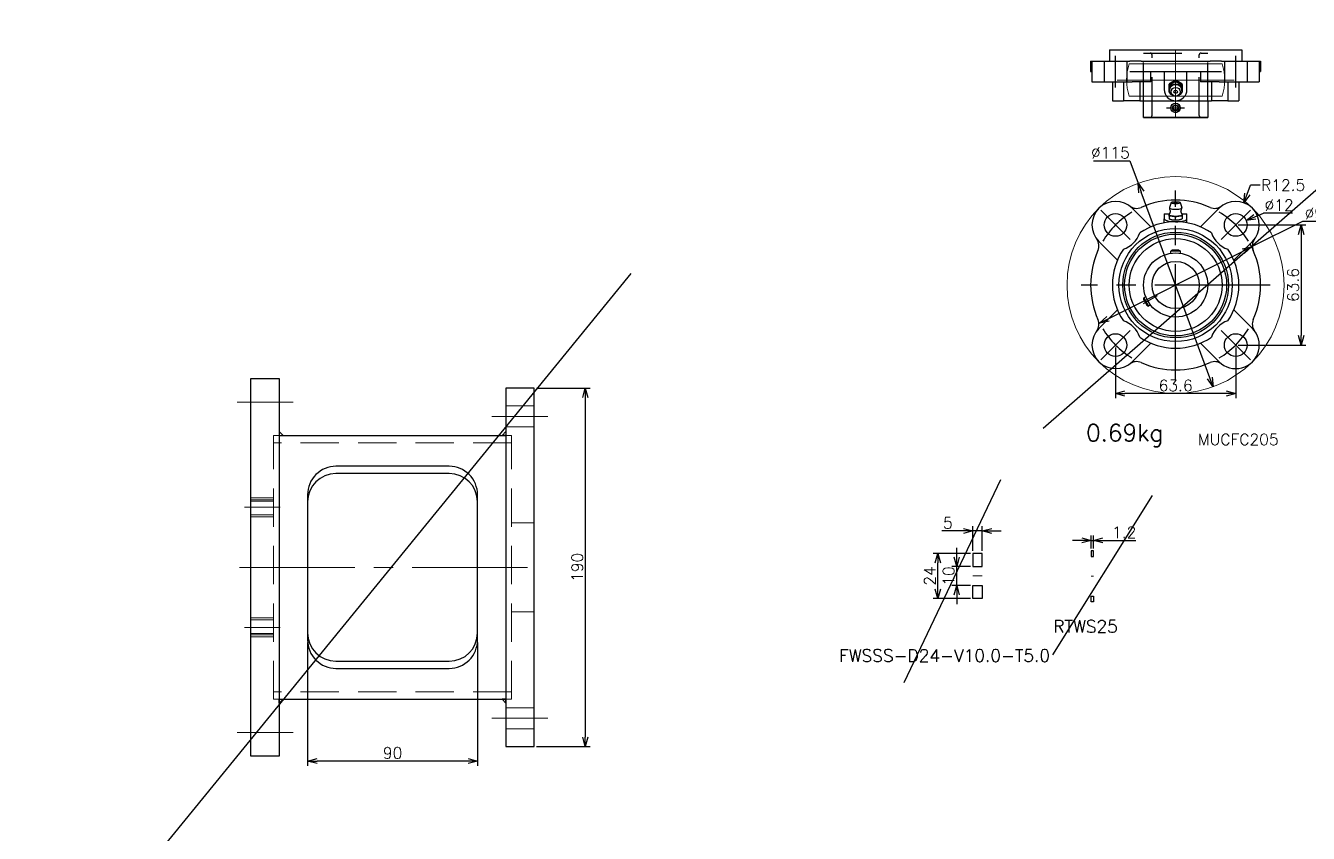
# Model space of a CAD drawing. Header units: millimetres. Extents: x 0 to 49006, y -7876 to 6995.
# Drawn here: x 15481 to 16161, y -4368 to -3940 of the extents above; entities that cross this region are included whole.
import ezdxf

# ---------------------------------------------------------------- set-up
doc = ezdxf.new("R2010")
doc.units = ezdxf.units.MM
doc.header["$LTSCALE"] = 3.2
doc.header["$PDMODE"] = 99
doc.header["$PDSIZE"] = 1
doc.linetypes.add('CENTER2', pattern=[28.575, 19.05, -3.175, 3.175, -3.175])
doc.linetypes.add('HIDDEN', pattern=[9.525, 6.35, -3.175])
for name, color, linetype, lineweight in [('04_HIDDEN', 2, 'HIDDEN', 13), ('05_CENTER', 4, 'CENTER2', 13), ('08_DIM', 3, 'Continuous', 13)]:
    doc.layers.add(name, color=color, linetype=linetype, lineweight=lineweight)
doc.layers.add('10_DRAFT', color=8, linetype='Continuous', lineweight=0, plot=False)
doc.layers.add('HIDDEN', color=3, linetype='HIDDEN')
doc.styles.add('KSS_TXT', font='txt.shx', dxfattribs={"bigfont": 'extfont2.shx'})
doc.dimstyles.new('KSS_DIM', dxfattribs={"dimscale": 12, "dimtxt": 3, "dimasz": 2.5, "dimexe": 1.25, "dimexo": 0.625, "dimtad": 1, "dimdsep": 46, "dimtxsty": 'KSS_TXT', "dimblk": 'OPEN30', "dimcen": 0, "dimazin": 2, "dimtfac": 0.75, "dimtmove": 0, "dimatfit": 3, "dimldrblk": 'OPEN30', "dimfxl": 1.25, "dimtolj": 1, "dimarcsym": 0})
doc.dimstyles.new('KSS_DIM$3', dxfattribs={"dimscale": 12, "dimtxt": 3, "dimasz": 2.5, "dimexe": 1.25, "dimexo": 0.625, "dimtad": 1, "dimtih": 1, "dimtoh": 1, "dimdsep": 46, "dimtxsty": 'KSS_TXT', "dimblk": 'OPEN30', "dimcen": 0, "dimazin": 2, "dimtfac": 0.75, "dimtofl": 0, "dimtmove": 0, "dimatfit": 3, "dimldrblk": 'OPEN30', "dimfxl": 1.25, "dimtolj": 1, "dimarcsym": 0})
doc.dimstyles.new('KSS_DIM$4', dxfattribs={"dimscale": 12, "dimtxt": 3, "dimasz": 2.5, "dimexe": 1.25, "dimexo": 0.625, "dimtad": 1, "dimtih": 1, "dimtoh": 1, "dimdsep": 46, "dimtxsty": 'KSS_TXT', "dimblk": 'OPEN30', "dimcen": 0, "dimse1": 1, "dimazin": 2, "dimtfac": 0.75, "dimtofl": 0, "dimtmove": 0, "dimatfit": 3, "dimldrblk": 'OPEN30', "dimfxl": 1.25, "dimtolj": 1, "dimarcsym": 0})

# ---------------------------------------------------------------- blocks, each defined once
blk = doc.blocks.new('_Open30')
at = {"color": 0, "linetype": 'ByBlock', "lineweight": -2}
for p, q in [((-1, 0.27), (0, 0)), ((0, 0), (-1, -0.27)), ((0, 0), (-1, 0))]:
    blk.add_line(p, q, dxfattribs=at)
blk = doc.blocks.new('*D548')
at = {"layer": '08_DIM', "color": 0, "lineweight": -2, "transparency": 16777216}
for p, q in [((15630.5, -4267.16), (15630.5, -4332.49)), ((15720.5, -4267.16), (15720.5, -4332.49)), ((15715.5, -4329.99), (15635.5, -4329.99))]:
    blk.add_line(p, q, dxfattribs=at)
at = {"layer": 'Defpoints', "color": 0, "transparency": 16777216}
for p in [(15630.5, -4265.91), (15720.5, -4265.91), (15630.5, -4329.99)]:
    blk.add_point(p, dxfattribs=at)
at = {"layer": '08_DIM', "color": 0, "lineweight": -2, "transparency": 16777216, "xscale": 5, "yscale": 5, "zscale": 5, "rotation": 180}
blk.add_blockref('_Open30', (15630.5, -4329.99), dxfattribs=at)
at = {"layer": '08_DIM', "color": 0, "lineweight": -2, "transparency": 16777216, "xscale": 5, "yscale": 5, "zscale": 5}
blk.add_blockref('_Open30', (15720.5, -4329.99), dxfattribs=at)
at = {"layer": '08_DIM', "color": 0, "transparency": 16777216, "insert": (15675.5, -4325.74), "char_height": 6, "attachment_point": 5, "style": 'KSS_TXT'}
blk.add_mtext('\\A1;90', dxfattribs=at)
blk = doc.blocks.new('*D549')
at = {"layer": '08_DIM', "color": 0, "lineweight": -2, "transparency": 16777216}
for p, q in [((15751.75, -4132.37), (15780.06, -4132.37)), ((15777.56, -4137.37), (15777.56, -4317.37)), ((15751.75, -4322.37), (15780.06, -4322.37))]:
    blk.add_line(p, q, dxfattribs=at)
at = {"layer": 'Defpoints', "color": 0, "transparency": 16777216}
for p in [(15750.5, -4132.37), (15750.5, -4322.37), (15777.56, -4322.37)]:
    blk.add_point(p, dxfattribs=at)
at = {"layer": '08_DIM', "color": 0, "lineweight": -2, "transparency": 16777216, "xscale": 5, "yscale": 5, "zscale": 5}
for p, rotation in [((15777.56, -4132.37), 90), ((15777.56, -4322.37), 270)]:
    blk.add_blockref('_Open30', p, dxfattribs=dict(at, rotation=rotation))
at = {"layer": '08_DIM', "color": 0, "transparency": 16777216, "insert": (15773.31, -4227.37), "char_height": 6, "attachment_point": 5, "rotation": 90, "style": 'KSS_TXT'}
blk.add_mtext('\\A1;190', dxfattribs=at)
blk = doc.blocks.new('*D620')
at = {"layer": '08_DIM', "color": 0, "lineweight": -2, "transparency": 16777216}
for p, q in [((16157.41, -4044.11), (16130.47, -4057.61)), ((16173.91, -4044.11), (16157.41, -4044.11)), ((16049.99, -4097.91), (16126, -4059.85))]:
    blk.add_line(p, q, dxfattribs=at)
blk.add_arc((16090.23, -4077.76), 45, 23.41964, 29.36766, dxfattribs=at)
at = {"layer": 'Defpoints', "color": 0, "transparency": 16777216}
for p in [(16130.47, -4057.61), (16049.99, -4097.91)]:
    blk.add_point(p, dxfattribs=at)
at = {"layer": '08_DIM', "color": 0, "lineweight": -2, "transparency": 16777216, "xscale": 5, "yscale": 5, "zscale": 5}
for p, rotation in [((16130.47, -4057.61), 26.60314414995939), ((16049.99, -4097.91), 206.6031441499594)]:
    blk.add_blockref('_Open30', p, dxfattribs=dict(at, rotation=rotation))
at = {"layer": '08_DIM', "color": 0, "transparency": 16777216, "insert": (16166.29, -4039.86), "char_height": 6, "attachment_point": 5, "style": 'KSS_TXT'}
blk.add_mtext('\\A1;%%C90', dxfattribs=at)
blk = doc.blocks.new('*D621')
at = {"layer": '08_DIM', "color": 0, "lineweight": -2, "transparency": 16777216}
for p in [(16132.2, -4041.69), (16152.06, -4039.76)]:
    blk.add_line(p, (16136.81, -4039.76), dxfattribs=at)
at = {"layer": 'Defpoints', "color": 0, "transparency": 16777216}
for p in [(16116.52, -4048.25), (16127.59, -4043.62)]:
    blk.add_point(p, dxfattribs=at)
at = {"layer": '08_DIM', "color": 0, "lineweight": -2, "transparency": 16777216, "xscale": 5, "yscale": 5, "zscale": 5, "rotation": 202.7123221794827}
blk.add_blockref('_Open30', (16127.59, -4043.62), dxfattribs=at)
at = {"layer": '08_DIM', "color": 0, "transparency": 16777216, "insert": (16145.06, -4035.51), "char_height": 6, "attachment_point": 5, "style": 'KSS_TXT'}
blk.add_mtext('\\A1;%%C12', dxfattribs=at)
blk = doc.blocks.new('*D622')
at = {"layer": '08_DIM', "color": 0, "lineweight": -2, "transparency": 16777216}
for p, q in [((16123.3, -4045.94), (16159.2, -4045.94)), ((16156.7, -4050.94), (16156.7, -4104.58)), ((16123.3, -4109.58), (16159.2, -4109.58))]:
    blk.add_line(p, q, dxfattribs=at)
at = {"layer": 'Defpoints', "color": 0, "transparency": 16777216}
for p in [(16122.05, -4045.94), (16122.05, -4109.58), (16156.7, -4109.58)]:
    blk.add_point(p, dxfattribs=at)
at = {"layer": '08_DIM', "color": 0, "lineweight": -2, "transparency": 16777216, "xscale": 5, "yscale": 5, "zscale": 5}
for p, rotation in [((16156.7, -4045.94), 90), ((16156.7, -4109.58), 270)]:
    blk.add_blockref('_Open30', p, dxfattribs=dict(at, rotation=rotation))
at = {"layer": '08_DIM', "color": 0, "transparency": 16777216, "insert": (16152.45, -4077.76), "char_height": 6, "attachment_point": 5, "rotation": 90, "style": 'KSS_TXT'}
blk.add_mtext('\\A1;63.6', dxfattribs=at)
blk = doc.blocks.new('*D623')
at = {"layer": '08_DIM', "color": 0, "lineweight": -2, "transparency": 16777216}
for p, q in [((16058.41, -4110.83), (16058.41, -4137.74)), ((16122.05, -4110.83), (16122.05, -4137.74)), ((16117.05, -4135.24), (16063.41, -4135.24))]:
    blk.add_line(p, q, dxfattribs=at)
at = {"layer": 'Defpoints', "color": 0, "transparency": 16777216}
for p in [(16058.41, -4109.58), (16122.05, -4109.58), (16058.41, -4135.24)]:
    blk.add_point(p, dxfattribs=at)
at = {"layer": '08_DIM', "color": 0, "lineweight": -2, "transparency": 16777216, "xscale": 5, "yscale": 5, "zscale": 5, "rotation": 180}
blk.add_blockref('_Open30', (16058.41, -4135.24), dxfattribs=at)
at = {"layer": '08_DIM', "color": 0, "lineweight": -2, "transparency": 16777216, "xscale": 5, "yscale": 5, "zscale": 5}
blk.add_blockref('_Open30', (16122.05, -4135.24), dxfattribs=at)
at = {"layer": '08_DIM', "color": 0, "transparency": 16777216, "insert": (16090.23, -4130.99), "char_height": 6, "attachment_point": 5, "style": 'KSS_TXT'}
blk.add_mtext('\\A1;63.6', dxfattribs=at)
blk = doc.blocks.new('*D624')
at = {"layer": '08_DIM', "color": 0, "lineweight": -2, "transparency": 16777216}
for p in [(16128.18, -4029.55), (16134.94, -4024.87)]:
    blk.add_line(p, (16129.94, -4024.87), dxfattribs=at)
at = {"layer": 'Defpoints', "color": 0, "transparency": 16777216}
for p in [(16126.43, -4034.23), (16122.05, -4045.94)]:
    blk.add_point(p, dxfattribs=at)
at = {"layer": '08_DIM', "color": 0, "lineweight": -2, "transparency": 16777216, "xscale": 5, "yscale": 5, "zscale": 5, "rotation": 249.4802877975048}
blk.add_blockref('_Open30', (16126.43, -4034.23), dxfattribs=at)
at = {"layer": '08_DIM', "color": 0, "transparency": 16777216, "insert": (16147.19, -4024.87), "char_height": 6, "attachment_point": 5, "style": 'KSS_TXT'}
blk.add_mtext('\\A1;R12.5', dxfattribs=at)
blk = doc.blocks.new('MUCFC205a_1_1')
at = {"color": 0, "linetype": 'CENTER2'}
for p, q in [((0, -50), (0, 50)), ((-24.04, 24.04), (-39.6, 39.6)), ((24.04, 24.04), (39.6, 39.6)), ((50, 0), (-50, 0)), ((-17.05, -9.84), (-9.52, -5.49)), ((-24.04, -24.04), (-39.6, -39.6)), ((24.04, -24.04), (39.6, -39.6))]:
    blk.add_line(p, q, dxfattribs=at)
at = {"color": 0}
for p, q in [((-2.39, 43.64), (-3.29, 41.05)), ((2.39, 43.64), (3.29, 41.05)), ((-13.14, 30.82), (-22.98, 40.66)), ((-6, 37.65), (-6, 35.11)), ((-6, 37.65), (-3.34, 37.65)), ((-6, 32.96), (-6, 35.11)), ((-3.38, 37.59), (-3.5, 37.53)), ((-3.5, 36.48), (-3.5, 35.15)), ((-3.1, 34.96), (-3.5, 35.15)), ((0, 34.63), (0, 35.96)), ((3.1, 34.96), (3.5, 35.15)), ((3.34, 37.65), (6, 37.65)), ((3.38, 37.59), (3.5, 37.53)), ((3.5, 36.48), (3.5, 35.15)), ((6, 35.11), (6, 37.65)), ((6, 32.96), (6, 35.11)), ((22.98, 40.66), (13.14, 30.82)), ((-40.66, 22.98), (-30.82, 13.14)), ((30.82, 13.14), (40.66, 22.98)), ((-1.63, 18.5), (-2.5, 18)), ((2.5, 18), (-2.5, 18)), ((-2.5, 16.82), (-2.5, 18)), ((1.63, 18.5), (-1.63, 18.5)), ((1.63, 18.5), (2.5, 18)), ((2.5, 16.82), (2.5, 18)), ((-15.81, -6.24), (-16.84, -6.83)), ((-30.82, -13.14), (-40.66, -22.98)), ((-16.84, -6.83), (-14.34, -11.17)), ((-16.84, -7.83), (-16.84, -6.83)), ((-16.84, -7.83), (-15.2, -10.67)), ((-15.2, -10.67), (-14.34, -11.17)), ((-13.31, -10.57), (-14.34, -11.17)), ((40.66, -22.98), (30.82, -13.14)), ((-22.98, -40.66), (-13.14, -30.82)), ((13.14, -30.82), (22.98, -40.66))]:
    blk.add_line(p, q, dxfattribs=at)
for centre, radius in [((-31.82, 31.82), 6), ((31.82, 31.82), 6), ((0, 0), 30), ((0, 0), 28), ((0, 0), 27), ((0, 0), 24.57), ((0, 0), 24.57), ((0, 0), 17), ((0, 0), 12.5), ((-31.82, -31.82), 6), ((31.82, -31.82), 6)]:
    blk.add_circle(centre, radius, dxfattribs=at)
for centre, radius, start, end in [((-31.82, 31.82), 12.5, 45, 225), ((-20.7, 46.61), 6, 233.07044, 293.95184), ((0, 0), 45, 66.04816, 113.95184), ((0, 40.98), 3.3, 180, 208.54374), ((0, 42.34), 1.59, 57.10143, 122.89857), ((0, 40.98), 3.3, 331.45626, 0), ((20.7, 46.61), 6, 246.04816, 306.92956), ((31.82, 31.82), 12.5, 315, 135), ((-31.82, 31.82), 13.5, 288.2532, 341.7468), ((0, 0), 33.5, 90, 124.55085), ((0, 0), 33.5, 55.44915, 90), ((31.82, 31.82), 13.5, 198.2532, 251.7468), ((-46.61, 20.7), 6, 336.04816, 36.92956), ((46.61, 20.7), 6, 143.07044, 203.95184), ((0, 0), 45, 156.04816, 203.95184), ((0, 0), 33.5, 145.44915, 214.55085), ((0, 0), 33.5, 325.44915, 34.55085), ((0, 0), 45, 336.04816, 23.95184), ((-46.61, -20.7), 6, 323.07044, 23.95184), ((-31.82, -31.82), 13.5, 18.2532, 71.7468), ((31.82, -31.82), 13.5, 108.2532, 161.7468), ((46.61, -20.7), 6, 156.04816, 216.92956), ((-31.82, -31.82), 12.5, 135, 315), ((31.82, -31.82), 12.5, 225, 45), ((0, 0), 33.5, 235.44915, 304.55085), ((-20.7, -46.61), 6, 66.04816, 126.92956), ((20.7, -46.61), 6, 53.07044, 113.95184), ((0, 0), 45, 246.04816, 293.95184)]:
    blk.add_arc(centre, radius, start, end, dxfattribs=at)
at = {"color": 0, "linetype": 'CENTER2'}
for start, end in [(120.95926, 149.04074), (30.95926, 59.04074), (210.95926, 239.04074), (300.95926, 329.04074)]:
    blk.add_arc((0, 0), 45, start, end, dxfattribs=at)
at = {"color": 0}
for centre, major_axis, ratio, start_param, end_param in [((0, 40.98), (3.3, 0), 0.258819, 3.052157, 6.372621), ((0, 43.59), (0.929, 0), 0.258819, 2.761004, 6.663774), ((0, 35.11), (-6, 0), 0.267949, 0, 1.570796), ((0, 37.31), (-3.5, 0), 0.258819, 6.132626, 6.283185), ((0, 37.31), (-3.5, 0), 0.258819, 0, 1.047198), ((0, 35.38), (-3.5, 0), 0.258819, 0.48262, 1.047198), ((0, 37.31), (3.5, 0), 0.258819, 4.18879, 5.235988), ((0, 35.38), (-3.5, 0), 0.258819, 1.047198, 2.094395), ((0, 35.11), (-6, 0), 0.267949, 1.570796, 3.141593), ((0, 37.31), (3.5, 0), 0.258819, 5.235988, 6.283185), ((0, 35.38), (-3.5, 0), 0.258819, 2.094395, 2.658973), ((0, 37.31), (3.5, 0), 0.258819, 0, 0.150559)]:
    blk.add_ellipse(centre, major_axis=major_axis, ratio=ratio, start_param=start_param, end_param=end_param, dxfattribs=at)
blk.add_ellipse((0, 43.59), major_axis=(-2.4, 0), ratio=0.258819, dxfattribs=at)
for points, weights in [([(-3.5, 37.31), (-3.5, 37.53), (-3.5, 37.53)], [1, 1.06569749337, 1.06692339932]), ([(-3.5, 36.48), (-3.5, 37.06), (-3.5, 37.31)], [1.06657306684, 1.07194812406, 1]), ([(-1.75, 36.52), (-2.56, 36.64), (-3.5, 36.48)], [1, 1.07194812406, 1.06657306684]), ([(-3.5, 35.15), (-3.5, 35.15), (-3.5, 35.15)], [1.06692339932, 1.0670400352, 1.06657306684]), ([(-3.5, 35.15), (-2.56, 34.71), (-1.75, 34.59)], [1.06657306684, 1.07194812406, 1]), ([(0, 35.96), (-0.94, 36.4), (-1.75, 36.52)], [1.06657306684, 1.07194812406, 1]), ([(-1.75, 34.59), (-0.94, 34.47), (0, 34.63)], [1, 1.07194812406, 1.06657306684]), ([(1.75, 36.52), (0.94, 36.4), (0, 35.96)], [1, 1.07194812406, 1.06657306684]), ([(0, 34.63), (0.94, 34.47), (1.75, 34.59)], [1.06657306684, 1.07194812406, 1]), ([(3.5, 36.48), (2.56, 36.64), (1.75, 36.52)], [1.06657306684, 1.07194812406, 1]), ([(1.75, 34.59), (2.56, 34.71), (3.5, 35.15)], [1, 1.07194812406, 1.06657306684]), ([(3.5, 37.53), (3.5, 37.53), (3.5, 37.31)], [1.06692339932, 1.06569749337, 1]), ([(3.5, 37.31), (3.5, 37.06), (3.5, 36.48)], [1, 1.07194812406, 1.06657306684]), ([(3.5, 35.15), (3.5, 35.15), (3.5, 35.15)], [1.06657306684, 1.0670400352, 1.06692339932])]:
    blk.add_rational_spline(points, weights, degree=2, dxfattribs=at)
for points, knots in [([(-2.85, 39.04), (-2.87, 38.91), (-2.91, 38.79), (-2.97, 38.55), (-3.01, 38.43), (-3.09, 38.21), (-3.13, 38.1), (-3.22, 37.9), (-3.27, 37.8), (-3.36, 37.62), (-3.41, 37.53), (-3.46, 37.44)], [3.19538698, 3.19538698, 3.19538698, 3.19538698, 3.21474001, 3.21474001, 3.23409304, 3.23409304, 3.25344607, 3.25344607, 3.2727991, 3.2727991, 3.29215213, 3.29215213, 3.29215213, 3.29215213]), ([(-2.9, 39.4), (-2.89, 39.39), (-2.88, 39.37), (-2.87, 39.33), (-2.86, 39.3), (-2.85, 39.25), (-2.84, 39.23), (-2.84, 39.17), (-2.84, 39.15), (-2.84, 39.09), (-2.84, 39.06), (-2.85, 39.04)], [3.0017286, 3.0017286, 3.0017286, 3.0017286, 3.0404603, 3.0404603, 3.079192, 3.079192, 3.1179236, 3.1179236, 3.1566553, 3.1566553, 3.195387, 3.195387, 3.195387, 3.195387]), ([(2.85, 39.04), (2.84, 39.06), (2.84, 39.09), (2.84, 39.15), (2.84, 39.17), (2.84, 39.23), (2.85, 39.25), (2.86, 39.3), (2.87, 39.33), (2.88, 39.37), (2.89, 39.39), (2.9, 39.4)], [6.229391, 6.229391, 6.229391, 6.229391, 6.2681226, 6.2681226, 6.3068543, 6.3068543, 6.345586, 6.345586, 6.3843177, 6.3843177, 6.4230493, 6.4230493, 6.4230493, 6.4230493]), ([(3.46, 37.44), (3.41, 37.53), (3.36, 37.62), (3.27, 37.8), (3.22, 37.9), (3.13, 38.1), (3.09, 38.21), (3.01, 38.43), (2.97, 38.55), (2.91, 38.79), (2.87, 38.91), (2.85, 39.04)], [6.13262583, 6.13262583, 6.13262583, 6.13262583, 6.15197886, 6.15197886, 6.17133189, 6.17133189, 6.19068492, 6.19068492, 6.21003795, 6.21003795, 6.22939098, 6.22939098, 6.22939098, 6.22939098])]:
    blk.add_open_spline(points, degree=3, knots=knots, dxfattribs=at)
blk = doc.blocks.new('*D625')
at = {"layer": '08_DIM', "color": 0, "lineweight": -2, "transparency": 16777216}
for p, q in [((15974.27, -4221.95), (15974.27, -4216.95)), ((15981.6, -4226.95), (15971.77, -4226.95)), ((15974.27, -4236.95), (15974.27, -4226.95)), ((15981.6, -4236.95), (15971.77, -4236.95)), ((15974.27, -4241.95), (15974.27, -4246.95))]:
    blk.add_line(p, q, dxfattribs=at)
at = {"layer": 'Defpoints', "color": 0, "transparency": 16777216}
for p in [(15974.27, -4226.95), (15982.85, -4226.95), (15982.85, -4236.95)]:
    blk.add_point(p, dxfattribs=at)
at = {"layer": '08_DIM', "color": 0, "lineweight": -2, "transparency": 16777216, "xscale": 5, "yscale": 5, "zscale": 5}
for p, rotation in [((15974.27, -4226.95), 270), ((15974.27, -4236.95), 90)]:
    blk.add_blockref('_Open30', p, dxfattribs=dict(at, rotation=rotation))
at = {"layer": '08_DIM', "color": 0, "transparency": 16777216, "insert": (15970.02, -4231.95), "char_height": 6, "attachment_point": 5, "rotation": 90, "style": 'KSS_TXT'}
blk.add_mtext('\\A1;10', dxfattribs=at)
blk = doc.blocks.new('*D626')
at = {"layer": '08_DIM', "color": 0, "lineweight": -2, "transparency": 16777216}
for p, q in [((15981.6, -4219.95), (15961.81, -4219.95)), ((15964.31, -4238.95), (15964.31, -4224.95)), ((15981.6, -4243.95), (15961.81, -4243.95))]:
    blk.add_line(p, q, dxfattribs=at)
at = {"layer": 'Defpoints', "color": 0, "transparency": 16777216}
for p in [(15964.31, -4219.95), (15982.85, -4219.95), (15982.85, -4243.95)]:
    blk.add_point(p, dxfattribs=at)
at = {"layer": '08_DIM', "color": 0, "lineweight": -2, "transparency": 16777216, "xscale": 5, "yscale": 5, "zscale": 5}
for p, rotation in [((15964.31, -4219.95), 90), ((15964.31, -4243.95), 270)]:
    blk.add_blockref('_Open30', p, dxfattribs=dict(at, rotation=rotation))
at = {"layer": '08_DIM', "color": 0, "transparency": 16777216, "insert": (15960.06, -4231.95), "char_height": 6, "attachment_point": 5, "rotation": 90, "style": 'KSS_TXT'}
blk.add_mtext('\\A1;24', dxfattribs=at)
blk = doc.blocks.new('*D627')
at = {"layer": '08_DIM', "color": 0, "lineweight": -2, "transparency": 16777216}
for p, q in [((15977.85, -4208.07), (15966.35, -4208.07)), ((15982.85, -4218.7), (15982.85, -4205.57)), ((15987.85, -4208.07), (15982.85, -4208.07)), ((15987.85, -4218.7), (15987.85, -4205.57)), ((15992.85, -4208.07), (15997.85, -4208.07))]:
    blk.add_line(p, q, dxfattribs=at)
at = {"layer": 'Defpoints', "color": 0, "transparency": 16777216}
for p in [(15982.85, -4208.07), (15982.85, -4219.95), (15987.85, -4219.95)]:
    blk.add_point(p, dxfattribs=at)
at = {"layer": '08_DIM', "color": 0, "lineweight": -2, "transparency": 16777216, "xscale": 5, "yscale": 5, "zscale": 5}
blk.add_blockref('_Open30', (15982.85, -4208.07), dxfattribs=at)
at = {"layer": '08_DIM', "color": 0, "lineweight": -2, "transparency": 16777216, "xscale": 5, "yscale": 5, "zscale": 5, "rotation": 180}
blk.add_blockref('_Open30', (15987.85, -4208.07), dxfattribs=at)
at = {"layer": '08_DIM', "color": 0, "transparency": 16777216, "insert": (15969.6, -4203.81), "char_height": 6, "attachment_point": 5, "style": 'KSS_TXT'}
blk.add_mtext('\\A1;5', dxfattribs=at)
blk = doc.blocks.new('RTWS25b_1_1')
at = {"color": 0}
for points in [[(0, 13.5), (-1.2, 13.5), (-1.2, 10.5), (0, 10.5)], [(0, -13.5), (-1.2, -13.5), (-1.2, -10.5), (0, -10.5)]]:
    blk.add_lwpolyline(points, close=True, dxfattribs=at)
at = {"layer": '10_DRAFT'}
blk.add_line((0, 0), (-1.2, 0), dxfattribs=at)
blk = doc.blocks.new('*D636')
at = {"layer": '08_DIM', "color": 0, "lineweight": -2, "transparency": 16777216}
for p, q in [((16045.53, -4217.34), (16045.53, -4210.58)), ((16046.73, -4217.34), (16046.73, -4210.58)), ((16040.53, -4213.08), (16035.53, -4213.08)), ((16045.53, -4213.08), (16046.73, -4213.08)), ((16051.73, -4213.08), (16069.23, -4213.08))]:
    blk.add_line(p, q, dxfattribs=at)
at = {"layer": 'Defpoints', "color": 0, "transparency": 16777216}
for p in [(16045.53, -4218.59), (16046.73, -4213.08), (16046.73, -4218.59)]:
    blk.add_point(p, dxfattribs=at)
at = {"layer": '08_DIM', "color": 0, "lineweight": -2, "transparency": 16777216, "xscale": 5, "yscale": 5, "zscale": 5}
blk.add_blockref('_Open30', (16045.53, -4213.08), dxfattribs=at)
at = {"layer": '08_DIM', "color": 0, "lineweight": -2, "transparency": 16777216, "xscale": 5, "yscale": 5, "zscale": 5, "rotation": 180}
blk.add_blockref('_Open30', (16046.73, -4213.08), dxfattribs=at)
at = {"layer": '08_DIM', "color": 0, "transparency": 16777216, "insert": (16062.98, -4208.83), "char_height": 6, "attachment_point": 5, "style": 'KSS_TXT'}
blk.add_mtext('\\A1;1.2', dxfattribs=at)
blk = doc.blocks.new('FWSSS-D24-V10.0-T8.0a_1_1')
at = {"color": 0}
for points in [[(0, 12), (-5, 12), (-5, 5), (0, 5)], [(0, -12), (-5, -12), (-5, -5), (0, -5)]]:
    blk.add_lwpolyline(points, close=True, dxfattribs=at)
at = {"layer": '10_DRAFT'}
blk.add_line((-5, 0), (0, 0), dxfattribs=at)
blk = doc.blocks.new('*D637')
at = {"layer": '08_DIM', "color": 0, "lineweight": -2, "transparency": 16777216}
for p, q in [((16046.69, -4011.91), (16065.94, -4011.91)), ((16065.94, -4011.91), (16070.33, -4023.81)), ((16110.13, -4131.71), (16072.06, -4028.5))]:
    blk.add_line(p, q, dxfattribs=at)
at = {"layer": 'Defpoints', "color": 0, "transparency": 16777216}
for p in [(16070.33, -4023.81), (16110.13, -4131.71)]:
    blk.add_point(p, dxfattribs=at)
at = {"layer": '08_DIM', "color": 0, "lineweight": -2, "transparency": 16777216, "xscale": 5, "yscale": 5, "zscale": 5}
for p, rotation in [((16070.33, -4023.81), 110.2440597800744), ((16110.13, -4131.71), 290.2440597800744)]:
    blk.add_blockref('_Open30', p, dxfattribs=dict(at, rotation=rotation))
at = {"layer": '08_DIM', "color": 0, "transparency": 16777216, "insert": (16055.69, -4007.65), "char_height": 6, "attachment_point": 5, "style": 'KSS_TXT'}
blk.add_mtext('\\A1;%%C115', dxfattribs=at)
blk = doc.blocks.new('A$C69B06B32_1_1')
at = {"color": 0}
for p, q in [((15, 69.9), (135, 69.9)), ((105, 49.72), (45, 49.72)), ((45, -49.72), (105, -49.72)), ((15, -69.9), (135, -69.9))]:
    blk.add_line(p, q, dxfattribs=at)
for points in [[(15, -100), (0, -100), (0, 100), (15, 100)], [(150, 95), (135, 95), (135, -95), (150, -95)]]:
    blk.add_lwpolyline(points, close=True, dxfattribs=at)
at = {"color": 3}
for points in [[(15, 69.9), (17, 69.9), (17, 69.9), (15, 71.9)], [(135, 69.9), (133, 69.9), (133, 69.9), (135, 71.9)], [(15, -69.9), (17, -69.9), (17, -69.9), (15, -71.9)], [(135, -69.9), (133, -69.9), (133, -69.9), (135, -71.9)]]:
    blk.add_lwpolyline(points, close=True, dxfattribs=at)
at = {"color": 0}
blk.add_lwpolyline([(105, 53.55), (45, 53.55, 0.414214), (30, 38.55), (30, -38.55, 0.414214), (45, -53.55), (105, -53.55, 0.414214), (120, -38.55), (120, 38.55, 0.414214)], format="xyb", close=True, dxfattribs=at)
for centre, start, end in [((45, 34.72), 90, 180), ((105, 34.72), 0, 90), ((45, -34.72), 180, 270), ((105, -34.72), 270, 0)]:
    blk.add_arc(centre, 15, start, end, dxfattribs=at)
at = {"layer": '04_HIDDEN'}
for p, q in [((150, 85.5), (135, 85.5)), ((12, -69.9), (12, 69.9)), ((15, 69.9), (12, 69.9)), ((150, 74.5), (135, 74.5)), ((135, 69.9), (138, 69.9)), ((138, -69.9), (138, 69.9)), ((138, 65.9), (12, 65.9)), ((12, 36.82), (0, 36.82)), ((12, 35.82), (0, 35.82)), ((12, 27.82), (0, 27.82)), ((12, 26.82), (0, 26.82)), ((138, 23.5), (150, 23.5)), ((12, -26.82), (0, -26.82)), ((138, -23.5), (150, -23.5)), ((12, -27.82), (0, -27.82)), ((12, -35.82), (0, -35.82)), ((12, -36.82), (0, -36.82)), ((138, -65.9), (12, -65.9)), ((15, -69.9), (12, -69.9)), ((135, -69.9), (138, -69.9)), ((150, -74.5), (135, -74.5)), ((150, -85.5), (135, -85.5))]:
    blk.add_line(p, q, dxfattribs=at)
at = {"layer": '04_HIDDEN', "color": 9}
for p, q in [((12, 35), (0, 35)), ((12, -35), (0, -35))]:
    blk.add_line(p, q, dxfattribs=at)
at = {"layer": '05_CENTER'}
for p, q in [((22.37, 87.5), (-7.26, 87.5)), ((127.63, 80), (157.26, 80)), ((15.39, 31.82), (-3.39, 31.82)), ((-6, 0), (156.3, 0)), ((15.39, -31.82), (-3.39, -31.82)), ((127.63, -80), (157.26, -80)), ((22.37, -87.5), (-7.26, -87.5))]:
    blk.add_line(p, q, dxfattribs=at)
blk = doc.blocks.new('MUCFC205c_1_1')
at = {"color": 0}
for p, q in [((-44.32, 0), (-24.31, 0)), ((-35, 6), (35, 6)), ((-35, 6), (-35, 0)), ((-18.27, 0), (-24.31, 0)), ((-18.27, 0), (18.27, 0)), ((24.31, 0), (18.27, 0)), ((24.31, 0), (44.32, 0)), ((35, 6), (35, 0)), ((-45, 0), (-44.32, 0)), ((-45, 0), (-45, -5.5)), ((-45, -5.5), (-44.32, -5.5)), ((-44.32, 0), (-44.32, -11)), ((-24.31, -5.5), (-18.27, -5.5)), ((-18.27, -5.5), (18.27, -5.5)), ((-13.14, -11), (-13.14, -5.5)), ((-6, -5.5), (-6, -15)), ((6, -15), (6, -5.5)), ((13.14, -5.5), (13.14, -11)), ((18.27, -5.5), (24.31, -5.5)), ((44.32, 0), (45, 0)), ((44.32, 0), (44.32, -11)), ((44.32, -5.5), (45, -5.5)), ((45, 0), (45, -5.5)), ((-44.32, -11), (-22.98, -11)), ((-33.5, -11), (-33.5, -21)), ((-27.59, -11), (-27.59, -21)), ((-13.14, -11), (-22.98, -11)), ((-19, -11), (-19, -21)), ((-3.5, -12.48), (-3.5, -12.13)), ((0, -10.53), (0, -10.18)), ((3.5, -12.48), (3.5, -12.13)), ((22.98, -11), (13.14, -11)), ((19, -11), (19, -21)), ((22.98, -11), (44.32, -11)), ((27.59, -11), (27.59, -21)), ((33.5, -11), (33.5, -21)), ((-33.5, -21), (-27.59, -21)), ((-19, -21), (-27.59, -21)), ((-19, -21), (0, -21)), ((-17, -29.8), (-17, -21)), ((-1.25, -24.08), (0, -23.36)), ((-1.25, -25.52), (-1.25, -24.08)), ((0, -26.24), (-1.25, -25.52)), ((0, -21), (19, -21)), ((0, -23.36), (1.25, -24.08)), ((1.25, -25.52), (0, -26.24)), ((1.25, -24.08), (1.25, -25.52)), ((17, -21), (17, -29.8)), ((27.59, -21), (19, -21)), ((27.59, -21), (33.5, -21)), ((17, -29.8), (-17, -29.8)), ((-17, -29.8), (17, -29.8))]:
    blk.add_line(p, q, dxfattribs=at)
at = {"color": 0, "linetype": 'CENTER2'}
for p, q in [((-31.82, -13.93), (-31.82, 2.87)), ((31.82, -13.93), (31.82, 2.87)), ((-4.75, -24.8), (4.75, -24.8))]:
    blk.add_line(p, q, dxfattribs=at)
at = {"color": 0}
for radius in [2.5, 1.63]:
    blk.add_circle((0, -24.8), radius, dxfattribs=at)
at = {"color": 0, "linetype": 'HIDDEN'}
for centre, start, end in [((-13.5, 3.3), 0, 90), ((13.5, 3.3), 90, 180), ((-13.5, -28.8), 270, 0), ((13.5, -28.8), 180, 270)]:
    blk.add_arc(centre, 1, start, end, dxfattribs=at)
at = {"color": 0}
for centre, radius, start, end in [((0, -15.5), 3.3, 0, 180), ((0, -15), 6, 180, 270), ((0, -15), 6, 270, 0)]:
    blk.add_arc(centre, radius, start, end, dxfattribs=at)
for major_axis, start_param, end_param in [((-3.5, 0), 5.235988, 6.283185), ((-3.5, 0), 4.18879, 5.235988), ((3.5, 0), 0, 1.047198), ((-3.5, 0), 0, 0.342953), ((3.5, 0), 5.940232, 6.283185)]:
    blk.add_ellipse((0, -14.52), major_axis=major_axis, ratio=0.965926, start_param=start_param, end_param=end_param, dxfattribs=at)
for centre, major_axis in [((0, -15.5), (-3.3, 0)), ((0, -16.2), (-2.4, 0)), ((0, -16.2), (-0.929, 0))]:
    blk.add_ellipse(centre, major_axis=major_axis, ratio=0.965926, dxfattribs=at)
for points, weights in [([(-1.75, -11.07), (-2.56, -11.53), (-3.5, -12.13)], [1, 1.07194812406, 1.06657306684]), ([(-3.5, -12.48), (-2.56, -12.04), (-1.75, -11.59)], [1.06657306684, 1.07194812406, 1]), ([(-3.5, -14.52), (-3.5, -13.61), (-3.5, -12.48)], [1, 1.07194812406, 1.06657306684]), ([(0, -10.18), (-0.94, -10.62), (-1.75, -11.07)], [1.06657306684, 1.07194812406, 1]), ([(-1.75, -11.59), (-0.94, -11.14), (0, -10.53)], [1, 1.07194812406, 1.06657306684]), ([(1.75, -11.07), (0.94, -10.62), (0, -10.18)], [1, 1.07194812406, 1.06657306684]), ([(0, -10.53), (0.94, -11.14), (1.75, -11.59)], [1.06657306684, 1.07194812406, 1]), ([(3.5, -12.13), (2.56, -11.53), (1.75, -11.07)], [1.06657306684, 1.07194812406, 1]), ([(1.75, -11.59), (2.56, -12.04), (3.5, -12.48)], [1, 1.07194812406, 1.06657306684]), ([(3.5, -12.48), (3.5, -13.61), (3.5, -14.52)], [1.06657306684, 1.07194812406, 1]), ([(-3.5, -16.39), (-3.5, -15.42), (-3.5, -14.52)], [1.06657306684, 1.07194812406, 1]), ([(-3.07, -16.66), (-3.28, -16.53), (-3.5, -16.39)], [1.06489758801, 1.06782171765, 1.06657306684]), ([(3.5, -16.39), (3.28, -16.53), (3.07, -16.66)], [1.06657306684, 1.06782171765, 1.06489758801]), ([(3.5, -14.52), (3.5, -15.42), (3.5, -16.39)], [1, 1.07194812406, 1.06657306684])]:
    blk.add_rational_spline(points, weights, degree=2, dxfattribs=at)
at = {"layer": '10_DRAFT'}
for p, q in [((0, -29.8), (0, 6)), ((-24.57, -1.5), (24.57, -1.5)), ((31, -10), (-31, -10)), ((-24.57, -18.5), (24.57, -18.5))]:
    blk.add_line(p, q, dxfattribs=at)
for start, end in [(160.91788, 199.08212), (340.91788, 19.08212)]:
    blk.add_arc((0, -10), 26, start, end, dxfattribs=at)
at = {"layer": 'HIDDEN', "color": 0}
for p, q in [((-37.82, 0), (-37.82, -11)), ((-25.82, 0), (-25.82, -11)), ((-17, -21), (-17, 4.3)), ((-17, 4.3), (17, 4.3)), ((-12.5, -28.8), (-12.5, 3.3)), ((12.5, -28.8), (12.5, 3.3)), ((17, -21), (17, 4.3)), ((25.82, 0), (25.82, -11)), ((37.82, 0), (37.82, -11))]:
    blk.add_line(p, q, dxfattribs=at)

msp = doc.modelspace()

# ---------------------------------------------------------------- linework, layer by layer
for p, q in [((16264.514, -3940.316), (16020.042, -4153.734)), ((15997.431, -4181.018), (15946.335, -4288.498)), ((16077.869, -4189.277), (16024.95, -4273.788))]:
    msp.add_line(p, q)
at = {"color": 3}
msp.add_line((15801.659, -4071.699), (15301.105, -4685.182), dxfattribs=at)
at = {"layer": '10_DRAFT'}
msp.add_circle((16090.231, -4077.758), 57.5, dxfattribs=at)

# ---------------------------------------------------------------- block references
at = {"color": 4}
for name, p in [('MUCFC205c_1_1', (16090.231, -3959.133)), ('MUCFC205a_1_1', (16090.231, -4077.758)), ('RTWS25b_1_1', (16046.734, -4232.092)), ('FWSSS-D24-V10.0-T8.0a_1_1', (15987.845, -4231.947))]:
    msp.add_blockref(name, p, dxfattribs=at)
msp.add_blockref('A$C69B06B32_1_1', (15600.501, -4227.368))

# ---------------------------------------------------------------- texts
at = {"color": 1, "style": 'KSS_TXT'}
msp.add_text('0.69kg', height=9, dxfattribs=at).set_placement((16042.819, -4160.535))
at = {"color": 0, "style": 'KSS_TXT'}
msp.add_text('MUCFC205', height=6, dxfattribs=at).set_placement((16102.1, -4162.606))
at = {"style": 'KSS_TXT'}
for s, p in [('RTWS25', (16025.414, -4261.951)), ('FWSSS-D24-V10.0-T5.0', (15912.013, -4277.433))]:
    msp.add_text(s, height=6.6, dxfattribs=at).set_placement(p)

# ---------------------------------------------------------------- dimensions: what is measured, and where the dimension line sits
at = {"layer": '08_DIM'}
for p1, p2, override, picture, middle in [((16110.127, -4131.706), (16070.335, -4023.81), {"dimscale": 2, "dimpost": '%%C<>', "dimtix": 1, "dimatfit": 2, "dimarcsym": 1}, '*D637', (16055.695, -4011.907)), ((16049.995, -4097.909), (16130.467, -4057.606), {"dimscale": 2, "dimpost": '%%C<>', "dimtix": 1, "dimatfit": 2}, '*D620', (16166.286, -4044.112))]:
    dim = msp.add_diameter_dim_2p(p1=p1, p2=p2, dimstyle='KSS_DIM$3', override=override, dxfattribs=at)
    dim.commit()
    dim.dimension.update_dxf_attribs({"geometry": picture, "text_midpoint": middle, "dimtype": 163})
dim = msp.add_radius_dim(center=(16122.05, -4045.938), mpoint=(16126.432, -4034.231), dimstyle='KSS_DIM$4', override={"dimscale": 2, "dimtih": 1, "dimtoh": 1, "dimpost": 'R<>', "dimtix": 1}, dxfattribs=at)
dim.commit()
dim.dimension.update_dxf_attribs({"geometry": '*D624', "text_midpoint": (16147.187, -4024.865)})
dim = msp.add_diameter_dim_2p(p1=(16116.516, -4048.254), p2=(16127.585, -4043.621), dimstyle='KSS_DIM$3', override={"dimscale": 2, "dimpost": '%%C<>'}, dxfattribs=at)
dim.commit()
dim.dimension.update_dxf_attribs({"geometry": '*D621', "text_midpoint": (16145.06, -4035.51)})
for base, p1, p2, angle, override, picture, middle in [((16156.701, -4109.577), (16122.05, -4045.938), (16122.05, -4109.577), 90, {"dimscale": 2, "dimdec": 1}, '*D622', (16152.451, -4077.758)), ((15777.555, -4322.368), (15750.501, -4132.368), (15750.501, -4322.368), 90, {"dimscale": 2, "dimarcsym": 1}, '*D549', (15773.305, -4227.368)), ((15974.27, -4226.947), (15982.845, -4236.947), (15982.845, -4226.947), 90, {"dimscale": 2, "dimarcsym": 1}, '*D625', (15970.02, -4231.947)), ((15964.31, -4219.947), (15982.845, -4243.947), (15982.845, -4219.947), 90, {"dimscale": 2, "dimarcsym": 1}, '*D626', (15960.06, -4231.947)), ((15630.501, -4329.993), (15720.501, -4265.915), (15630.501, -4265.915), 180, {"dimscale": 2, "dimarcsym": 1}, '*D548', (15675.501, -4325.743))]:
    dim = msp.add_linear_dim(base=base, p1=p1, p2=p2, angle=angle, dimstyle='KSS_DIM', override=override, dxfattribs=at)
    dim.commit()
    dim.dimension.update_dxf_attribs({"geometry": picture, "text_midpoint": middle})
for base, p1, p2, override, picture, middle in [((16058.411, -4135.236), (16122.05, -4109.577), (16058.411, -4109.577), {"dimscale": 2, "dimdec": 1}, '*D623', (16090.231, -4130.986)), ((15982.845, -4208.065), (15987.845, -4219.947), (15982.845, -4219.947), {"dimscale": 2, "dimarcsym": 1}, '*D627', (15969.595, -4203.811)), ((16046.734, -4213.078), (16045.534, -4218.592), (16046.734, -4218.592), {"dimscale": 2, "dimarcsym": 1}, '*D636', (16062.984, -4208.828))]:
    dim = msp.add_linear_dim(base=base, p1=p1, p2=p2, dimstyle='KSS_DIM', override=override, dxfattribs=at)
    dim.commit()
    dim.dimension.update_dxf_attribs({"geometry": picture, "text_midpoint": middle})

doc.saveas('drawing.dxf')
